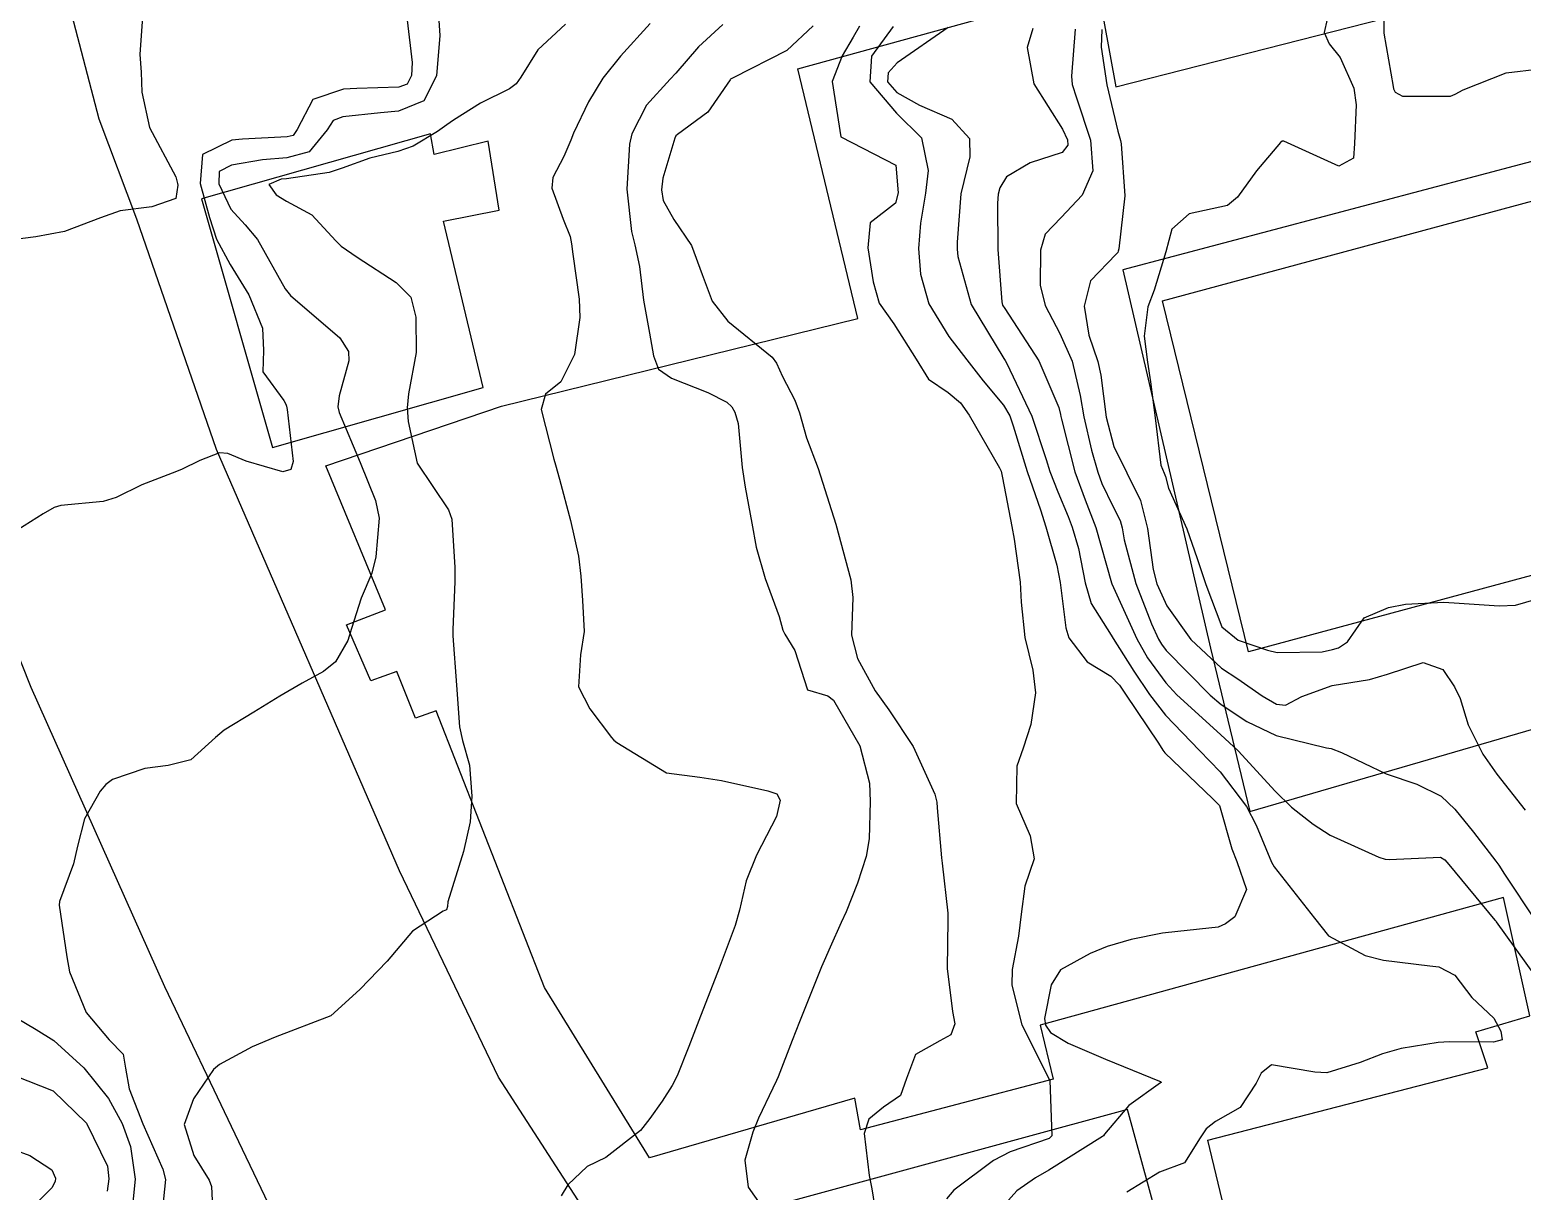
# Model space of a CAD drawing. Header units: metres. Extents: x 318500 to 325275, y 7408834 to 7428799.
# Drawn here: x 321990.5 to 322044.4, y 7422454.3 to 7422496.2 of the extents above; entities that cross this region are included whole.
import ezdxf

# ---------------------------------------------------------------- set-up
doc = ezdxf.new("R2010")
doc.units = ezdxf.units.M
doc.header["$MEASUREMENT"] = 0
for name, color, linetype in [('Area Verde e de Lazer', 93, 'Continuous'), ('Curvas de Nivel 1m', 11, 'Continuous'), ('Curvas de Nivel 5m', 15, 'Continuous'), ('Edificações', 30, 'Continuous'), ('Vias Primárias', 230, 'Continuous')]:
    doc.layers.add(name, color=color, linetype=linetype)

msp = doc.modelspace()

# ---------------------------------------------------------------- linework, layer by layer
at = {"layer": 'Area Verde e de Lazer'}
msp.add_lwpolyline([(322031.442, 7422486.437), (322061.946, 7422494.67), (322065.348, 7422482.064), (322034.544, 7422473.75)], close=True, dxfattribs=at)
at = {"layer": 'Curvas de Nivel 1m', "flags": 128}
for points, elevation in [([(321994.58, 7422496.699), (321994.492, 7422495.336), (321994.54, 7422494.7), (321994.563, 7422493.976), (321994.838, 7422492.695), (321995.793, 7422490.913), (321995.853, 7422490.679), (321995.858, 7422490.61), (321995.785, 7422490.133), (321994.923, 7422489.834), (321993.78, 7422489.682), (321993.066, 7422489.428), (321991.772, 7422488.936), (321990.731, 7422488.746), (321989.888, 7422488.638)], 766), ([(322005.295, 7422496.559), (322005.329, 7422496.022), (322005.212, 7422494.56), (322004.744, 7422493.659), (322003.831, 7422493.291), (322003.189, 7422493.227), (322001.827, 7422493.086), (322001.479, 7422492.952), (322001.254, 7422492.608), (322000.606, 7422491.82), (321999.805, 7422491.601), (321998.921, 7422491.526), (321997.8, 7422491.341), (321997.355, 7422491.106), (321997.339, 7422490.665), (321997.781, 7422489.75), (321998.298, 7422489.175), (321998.739, 7422488.645), (321999.744, 7422486.866), (321999.929, 7422486.627), (322001.717, 7422485.098), (322002.032, 7422484.597), (322002.039, 7422484.264), (322001.694, 7422483.005), (322001.644, 7422482.601), (322001.687, 7422482.401), (322002.444, 7422480.592), (322003.004, 7422479.222), (322003.139, 7422478.585), (322003.015, 7422477.187), (322002.869, 7422476.587), (322002.489, 7422475.694), (322002.134, 7422474.592), (322002.008, 7422474.159), (322001.562, 7422473.391), (322001.127, 7422473.036), (322000.348, 7422472.618), (321999.545, 7422472.149), (321998.609, 7422471.569), (321997.533, 7422470.916), (321997.226, 7422470.655), (321996.334, 7422469.851), (321995.514, 7422469.642), (321994.67, 7422469.535), (321993.506, 7422469.136), (321993.262, 7422468.954), (321993.058, 7422468.714), (321992.489, 7422467.716), (321992.24, 7422466.722), (321992.097, 7422466.091), (321991.587, 7422464.729), (321991.577, 7422464.6), (321991.85, 7422462.726), (321991.946, 7422462.191), (321992.544, 7422460.718), (321993.38, 7422459.73), (321993.884, 7422459.212), (321993.976, 7422458.701), (321994.101, 7422457.956), (321994.592, 7422456.691), (321995.316, 7422455.049), (321995.42, 7422454.678), (321995.298, 7422453.513)], 764), ([(322037.391, 7422496.613), (322037.283, 7422496.129), (322037.461, 7422495.721), (322037.861, 7422495.233), (322038.351, 7422494.115), (322038.436, 7422493.519), (322038.371, 7422492.114), (322038.335, 7422491.592), (322037.808, 7422491.302), (322035.952, 7422492.148), (322035.821, 7422492.207), (322035.765, 7422492.207), (322035.7, 7422492.152), (322034.836, 7422491.133), (322034.149, 7422490.175), (322033.787, 7422489.884), (322032.399, 7422489.579), (322031.778, 7422489.018), (322031.556, 7422488.203), (322031.138, 7422486.82), (322030.904, 7422486.213), (322030.781, 7422485.157), (322030.893, 7422484.212), (322031.004, 7422483.511), (322031.169, 7422482.208), (322031.375, 7422480.493), (322031.5, 7422480.202), (322031.541, 7422480.084), (322031.655, 7422479.663), (322032.315, 7422478.193), (322032.69, 7422477.123), (322033, 7422476.186), (322033.587, 7422474.654), (322034.174, 7422474.171), (322035.228, 7422473.806), (322035.576, 7422473.723), (322037.203, 7422473.753), (322037.577, 7422473.837), (322037.797, 7422473.899), (322038.117, 7422474.115), (322038.727, 7422474.975), (322039.599, 7422475.356), (322040.218, 7422475.473), (322041.602, 7422475.541), (322042.16, 7422475.503), (322043.601, 7422475.412), (322044.195, 7422475.44), (322045.607, 7422475.844)], 753), ([(322009.869, 7422496.434), (322008.868, 7422495.502), (322008.256, 7422494.516), (322008.087, 7422494.277), (322007.844, 7422494.092), (322006.796, 7422493.575), (322005.826, 7422492.958), (322005.586, 7422492.791), (322005.241, 7422492.559), (322004.365, 7422492.018), (322003.809, 7422491.825), (322002.804, 7422491.591), (322001.799, 7422491.231), (322001.334, 7422491.07), (321999.793, 7422490.847), (321999.598, 7422490.828), (321999.154, 7422490.64), (321999.413, 7422490.262), (321999.784, 7422490.038), (322000.702, 7422489.538), (322001.575, 7422488.603), (322001.767, 7422488.408), (322002.338, 7422488.017), (322003.748, 7422487.094), (322004.275, 7422486.572), (322004.459, 7422485.839), (322004.471, 7422484.569), (322004.194, 7422483.072), (322004.143, 7422482.573), (322004.182, 7422482.073), (322004.514, 7422480.567), (322005.635, 7422478.885), (322005.762, 7422478.548), (322005.866, 7422476.8), (322005.87, 7422476.546), (322005.865, 7422476.287), (322005.793, 7422474.547), (322005.802, 7422474.322), (322005.933, 7422472.544), (322006.034, 7422471.041), (322006.147, 7422470.541), (322006.403, 7422469.65), (322006.486, 7422468.535), (322006.422, 7422467.6), (322006.183, 7422466.539), (322005.617, 7422464.713), (322005.602, 7422464.548), (322005.567, 7422464.429), (322005.447, 7422464.378), (322004.337, 7422463.66), (322003.42, 7422462.57), (322002.44, 7422461.549), (322001.39, 7422460.6), (321999.382, 7422459.83), (321998.547, 7422459.47), (321997.372, 7422458.837), (321997.154, 7422458.653), (321996.422, 7422457.596), (321996.086, 7422456.669), (321996.442, 7422455.545), (321996.994, 7422454.655), (321997.082, 7422454.428), (321997.165, 7422452.652)], 763), ([(322012.93, 7422496.454), (322011.858, 7422495.273), (322011.215, 7422494.48), (322010.694, 7422493.631), (322010.16, 7422492.495), (322010.066, 7422492.246), (322009.807, 7422491.652), (322009.405, 7422490.895), (322009.37, 7422490.504), (322009.779, 7422489.384), (322010.031, 7422488.754), (322010.089, 7422488.495), (322010.136, 7422488.123), (322010.357, 7422486.491), (322010.39, 7422485.83), (322010.19, 7422484.493), (322009.7, 7422483.509), (322009.143, 7422483.058), (322008.989, 7422482.507), (322009.448, 7422480.717), (322009.509, 7422480.502), (322009.652, 7422479.995), (322010.053, 7422478.494), (322010.337, 7422477.209), (322010.417, 7422476.488), (322010.483, 7422475.601), (322010.541, 7422474.486), (322010.414, 7422473.64), (322010.338, 7422472.488), (322010.747, 7422471.687), (322011.532, 7422470.648), (322011.615, 7422470.553), (322011.719, 7422470.467), (322013.514, 7422469.371), (322014.719, 7422469.22), (322015.51, 7422469.099), (322017.173, 7422468.727), (322017.503, 7422468.614), (322017.623, 7422468.388), (322017.494, 7422467.8), (322016.766, 7422466.401), (322016.398, 7422465.474), (322016.154, 7422464.409), (322015.997, 7422463.856), (322015.456, 7422462.419), (322015.419, 7422462.319), (322014.688, 7422460.421), (322014.33, 7422459.481), (322013.9, 7422458.432), (322013.726, 7422458.073), (322013.356, 7422457.506), (322012.912, 7422456.881), (322012.572, 7422456.452), (322011.33, 7422455.48), (322010.655, 7422455.148), (322009.952, 7422454.484), (322009.711, 7422454.09)], 762), ([(322015.549, 7422496.423), (322014.677, 7422495.617), (322013.852, 7422494.66), (322013.647, 7422494.443), (322012.792, 7422493.499), (322012.264, 7422492.463), (322012.182, 7422492.097), (322012.085, 7422490.466), (322012.249, 7422488.937), (322012.372, 7422488.461), (322012.545, 7422487.671), (322012.691, 7422486.456), (322012.908, 7422485.266), (322013.046, 7422484.45), (322013.227, 7422483.969), (322013.702, 7422483.637), (322015.007, 7422483.116), (322015.694, 7422482.772), (322015.882, 7422482.607), (322015.982, 7422482.416), (322016.102, 7422481.995), (322016.257, 7422480.411), (322016.355, 7422479.704), (322016.603, 7422478.405), (322016.756, 7422477.537), (322017.084, 7422476.398), (322017.59, 7422475.032), (322017.724, 7422474.529), (322017.795, 7422474.387), (322018.159, 7422473.793), (322018.607, 7422472.374), (322019.342, 7422472.158), (322019.546, 7422472.008), (322020.502, 7422470.35), (322020.849, 7422469.007), (322020.88, 7422468.346), (322020.837, 7422466.996), (322020.728, 7422466.348), (322020.423, 7422465.393), (322020.006, 7422464.354), (322019.833, 7422463.967), (322019.431, 7422463.081), (322019.209, 7422462.577), (322019.121, 7422462.364), (322018.93, 7422461.882), (322018.326, 7422460.376), (322018.061, 7422459.709), (322017.55, 7422458.387), (322017.495, 7422458.261), (322017.364, 7422457.982), (322016.842, 7422456.901), (322016.635, 7422456.397), (322016.35, 7422455.38), (322016.464, 7422454.399), (322017.303, 7422453.224)], 761), ([(322020.487, 7422496.354), (322020.263, 7422495.959), (322019.859, 7422495.29), (322019.503, 7422494.365), (322019.82, 7422492.36), (322021.805, 7422491.341), (322021.889, 7422490.339), (322021.786, 7422489.967), (322020.873, 7422489.255), (322020.797, 7422488.35), (322020.98, 7422487.119), (322021.203, 7422486.345), (322021.729, 7422485.597), (322022.533, 7422484.328), (322022.982, 7422483.6), (322023.698, 7422483.116), (322024.134, 7422482.743), (322024.455, 7422482.299), (322025.548, 7422480.395), (322025.603, 7422480.281), (322025.656, 7422480.036), (322025.997, 7422478.276), (322026.076, 7422477.825), (322026.291, 7422476.273), (322026.33, 7422475.542), (322026.469, 7422474.271), (322026.749, 7422473.087), (322026.855, 7422472.267), (322026.685, 7422471.126), (322026.4, 7422470.271), (322026.173, 7422469.62), (322026.146, 7422468.274), (322026.657, 7422467.1), (322026.799, 7422466.267), (322026.459, 7422465.276), (322026.327, 7422464.271), (322026.231, 7422463.48), (322026.004, 7422462.274), (322025.99, 7422461.699), (322026.357, 7422460.27), (322027.37, 7422458.26), (322027.438, 7422456.259), (322027.339, 7422456.165), (322025.93, 7422455.678), (322025.331, 7422455.363), (322023.904, 7422454.301), (322023.633, 7422453.987)], 759), ([(322021.708, 7422496.342), (322020.929, 7422495.28), (322020.865, 7422494.35), (322021.833, 7422493.218), (322022.734, 7422492.326), (322022.977, 7422491.148), (322022.873, 7422490.324), (322022.697, 7422489.244), (322022.62, 7422488.327), (322022.69, 7422487.392), (322022.99, 7422486.321), (322023.723, 7422485.146), (322024.364, 7422484.3), (322024.958, 7422483.547), (322025.694, 7422482.668), (322025.919, 7422482.278), (322026.042, 7422481.92), (322026.548, 7422480.271), (322027.03, 7422478.882), (322027.227, 7422478.264), (322027.619, 7422476.884), (322027.737, 7422476.258), (322027.951, 7422474.62), (322028.058, 7422474.253), (322028.72, 7422473.391), (322029.566, 7422472.868), (322029.885, 7422472.546), (322030.102, 7422472.222), (322031.292, 7422470.445), (322031.446, 7422470.201), (322031.528, 7422470.095), (322033.254, 7422468.433), (322033.5, 7422468.191), (322033.947, 7422466.635), (322034.129, 7422466.17), (322034.469, 7422465.16), (322034.053, 7422464.171), (322033.709, 7422463.914), (322033.444, 7422463.797), (322031.991, 7422463.646), (322031.441, 7422463.586), (322030.3, 7422463.354), (322029.433, 7422463.101), (322028.826, 7422462.842), (322027.748, 7422462.255), (322027.415, 7422461.718), (322027.17, 7422460.495), (322027.21, 7422460.262), (322027.396, 7422459.996), (322028.031, 7422459.61), (322029.382, 7422459.033), (322031.332, 7422458.239), (322031.37, 7422458.224), (322031.389, 7422458.2), (322031.386, 7422458.184), (322031.37, 7422458.171), (322030.224, 7422457.35), (322029.341, 7422456.323), (322029.307, 7422456.264), (322029.274, 7422456.231), (322027.328, 7422455.012), (322026.844, 7422454.745), (322026.174, 7422454.271), (322025.77, 7422453.818)], 758), ([(322023.7, 7422496.313), (322021.857, 7422495.035), (322021.525, 7422494.672), (322021.501, 7422494.343), (322021.844, 7422493.957), (322022.657, 7422493.508), (322023.83, 7422493.004), (322024.467, 7422492.3), (322024.472, 7422491.638), (322024.152, 7422490.305), (322024.016, 7422488.55), (322024.02, 7422488.306), (322024.04, 7422488.032), (322024.525, 7422486.298), (322025.711, 7422484.354), (322025.755, 7422484.28), (322025.819, 7422484.169), (322026.721, 7422482.27), (322027.234, 7422480.697), (322027.364, 7422480.263), (322027.653, 7422479.533), (322028.033, 7422478.643), (322028.179, 7422478.252), (322028.399, 7422477.478), (322028.643, 7422476.245), (322028.859, 7422475.502), (322029.582, 7422474.346), (322029.657, 7422474.229), (322030.398, 7422473.047), (322030.965, 7422472.209), (322031.549, 7422471.464), (322032.775, 7422470.188), (322033.518, 7422469.413), (322034.472, 7422468.165), (322034.818, 7422467.485), (322035.376, 7422466.152), (322035.477, 7422465.983), (322036.931, 7422464.128), (322037.44, 7422463.486), (322038.766, 7422462.77), (322039.428, 7422462.611), (322041.098, 7422462.402), (322041.424, 7422462.361), (322042.005, 7422462.061), (322042.619, 7422461.259), (322043.405, 7422460.507), (322043.661, 7422460.037), (322043.709, 7422459.723), (322043.394, 7422459.649), (322041.804, 7422459.654), (322041.393, 7422459.627), (322040.062, 7422459.418), (322039.387, 7422459.222), (322038.581, 7422458.909), (322037.376, 7422458.537), (322036.942, 7422458.561), (322035.38, 7422458.82), (322035.004, 7422458.528), (322034.822, 7422458.158), (322034.243, 7422457.281), (322033.349, 7422456.781), (322033.018, 7422456.51), (322032.8, 7422456.185), (322032.238, 7422455.284), (322031.328, 7422454.951), (322030.154, 7422454.217)], 757), ([(322026.75, 7422496.271), (322026.553, 7422495.584), (322026.792, 7422494.271), (322027.826, 7422492.641), (322028.011, 7422492.257), (322028.02, 7422492.054), (322027.813, 7422491.798), (322026.653, 7422491.425), (322025.799, 7422490.91), (322025.56, 7422490.517), (322025.495, 7422490.284), (322025.471, 7422489.969), (322025.487, 7422488.284), (322025.628, 7422486.395), (322025.66, 7422486.281), (322025.738, 7422486.152), (322026.968, 7422484.267), (322027.693, 7422482.585), (322027.753, 7422482.321), (322027.766, 7422482.259), (322027.786, 7422482.162), (322028.275, 7422480.251), (322028.644, 7422479.239), (322029.025, 7422478.239), (322029.597, 7422476.243), (322029.61, 7422476.205), (322030.512, 7422474.216), (322030.9, 7422473.536), (322031.564, 7422472.631), (322031.952, 7422472.196), (322033.539, 7422470.758), (322034.176, 7422470.17), (322035.508, 7422468.715), (322036.103, 7422468.141), (322036.886, 7422467.521), (322037.49, 7422467.125), (322039.257, 7422466.328), (322039.482, 7422466.251), (322039.623, 7422466.24), (322041.483, 7422466.327), (322041.644, 7422466.23), (322041.779, 7422466.066), (322043.45, 7422464.056), (322043.464, 7422464.04), (322043.494, 7422463.994), (322044.904, 7422462.025)], 756), ([(322029.241, 7422496.239), (322029.223, 7422495.599), (322029.429, 7422494.236), (322029.825, 7422492.567), (322029.917, 7422492.229), (322029.943, 7422492.103), (322030.081, 7422490.226), (322029.856, 7422488.314), (322029.839, 7422488.229), (322029.82, 7422488.179), (322029.768, 7422488.125), (322028.836, 7422487.161), (322028.613, 7422486.247), (322028.775, 7422485.193), (322029.101, 7422484.239), (322029.214, 7422483.747), (322029.399, 7422482.234), (322029.674, 7422481.174), (322030.145, 7422480.223), (322030.648, 7422479.214), (322030.897, 7422478.211), (322031.099, 7422476.727), (322031.234, 7422476.206), (322031.598, 7422475.408), (322032.459, 7422474.191), (322033.57, 7422473.164), (322034.165, 7422472.77), (322035.04, 7422472.158), (322035.556, 7422471.858), (322035.88, 7422471.82), (322036.47, 7422472.136), (322037.564, 7422472.535), (322038.918, 7422472.755), (322039.568, 7422472.942), (322040.854, 7422473.362), (322041.57, 7422473.113), (322041.986, 7422472.486), (322042.196, 7422472.06), (322042.485, 7422471.117), (322043.016, 7422470.048), (322043.519, 7422469.332), (322044.536, 7422468.03)], 754), ([(322039.433, 7422496.548), (322039.44, 7422496.104), (322039.769, 7422494.182), (322039.79, 7422494.101), (322039.848, 7422493.975), (322040.112, 7422493.83), (322041.846, 7422493.825), (322042.018, 7422493.897), (322042.3, 7422494.063), (322043.856, 7422494.678), (322045.073, 7422494.813)], 752), ([(321989.523, 7422458.603), (321991.357, 7422457.883), (321992.562, 7422456.718), (321993.317, 7422455.168), (321993.371, 7422454.709), (321993.305, 7422454.255)], 766), ([(321989.328, 7422455.977), (321990.519, 7422455.545), (321991.315, 7422455.035), (321991.438, 7422454.729), (321991.429, 7422454.608), (321991.306, 7422454.377), (321989.668, 7422452.754)], 767)]:
    msp.add_lwpolyline(points, dxfattribs=dict(at, elevation=elevation))
at = {"layer": 'Curvas de Nivel 5m', "flags": 128}
for points, elevation in [([(322004.143, 7422496.576), (322004.329, 7422495.047), (322004.308, 7422494.573), (322004.153, 7422494.268), (322003.844, 7422494.155), (322002.328, 7422494.11), (322001.842, 7422494.089), (322000.738, 7422493.715), (322000.174, 7422492.625), (322000.029, 7422492.414), (321999.816, 7422492.355), (321998.193, 7422492.275), (321997.814, 7422492.237), (321996.754, 7422491.722), (321996.673, 7422490.671), (321997.004, 7422489.442), (321997.253, 7422488.665), (321997.756, 7422487.752), (321998.432, 7422486.65), (321998.917, 7422485.448), (321998.958, 7422484.641), (321998.932, 7422483.867), (321999.692, 7422482.831), (321999.764, 7422482.702), (321999.783, 7422482.629), (321999.808, 7422482.509), (322000.034, 7422480.624), (321999.944, 7422480.338), (321999.654, 7422480.25), (321998.333, 7422480.643), (321997.664, 7422480.913), (321997.373, 7422480.946), (321996.66, 7422480.665), (321995.989, 7422480.341), (321995.653, 7422480.21), (321994.556, 7422479.787), (321993.639, 7422479.331), (321993.165, 7422479.186), (321991.635, 7422479.039), (321991.397, 7422478.97), (321991.001, 7422478.739), (321989.621, 7422477.868)], 765), ([(322018.821, 7422496.376), (322017.861, 7422495.485), (322015.928, 7422494.496), (322015.85, 7422494.458), (322015.828, 7422494.442), (322015.814, 7422494.42), (322015.011, 7422493.249), (322013.914, 7422492.439), (322013.858, 7422492.401), (322013.818, 7422492.313), (322013.379, 7422490.863), (322013.331, 7422490.447), (322013.402, 7422490.061), (322013.779, 7422489.368), (322014.416, 7422488.434), (322014.8, 7422487.384), (322015.172, 7422486.426), (322015.729, 7422485.695), (322017.33, 7422484.396), (322017.492, 7422484.177), (322017.703, 7422483.695), (322018.159, 7422482.848), (322018.322, 7422482.381), (322018.57, 7422481.483), (322018.999, 7422480.37), (322019.63, 7422478.36), (322020.182, 7422476.354), (322020.246, 7422475.708), (322020.201, 7422474.354), (322020.414, 7422473.509), (322021.06, 7422472.345), (322021.55, 7422471.653), (322022.43, 7422470.326), (322023.213, 7422468.605), (322023.284, 7422468.313), (322023.3, 7422468.115), (322023.456, 7422466.31), (322023.477, 7422466.118), (322023.685, 7422464.306), (322023.686, 7422464.067), (322023.653, 7422462.307), (322023.848, 7422460.747), (322023.938, 7422460.302), (322023.794, 7422459.904), (322023.391, 7422459.695), (322022.513, 7422459.194), (322022.193, 7422458.328), (322021.972, 7422457.719), (322021.354, 7422457.289), (322020.832, 7422456.861), (322020.661, 7422456.347), (322020.844, 7422454.826), (322020.932, 7422454.344), (322021.247, 7422452.375)], 760), ([(322028.282, 7422496.254), (322028.149, 7422494.552), (322028.175, 7422494.255), (322028.327, 7422493.768), (322028.834, 7422492.245), (322028.919, 7422491.127), (322028.54, 7422490.249), (322027.782, 7422489.447), (322027.195, 7422488.846), (322027.025, 7422488.267), (322027.013, 7422487.005), (322027.194, 7422486.265), (322027.725, 7422485.258), (322028.174, 7422484.253), (322028.466, 7422483.017), (322028.598, 7422482.246), (322028.878, 7422481.035), (322029.1, 7422480.238), (322029.25, 7422479.83), (322029.648, 7422479.018), (322029.912, 7422478.496), (322029.986, 7422478.225), (322030.058, 7422477.8), (322030.478, 7422476.217), (322031.04, 7422474.757), (322031.29, 7422474.204), (322031.396, 7422474.021), (322031.576, 7422473.794), (322033.157, 7422472.184), (322033.555, 7422471.842), (322034.483, 7422471.229), (322035.539, 7422470.727), (322037.369, 7422470.286), (322037.532, 7422470.259), (322037.9, 7422470.116), (322039.519, 7422469.344), (322040.627, 7422468.969), (322041.507, 7422468.529), (322041.999, 7422468.063), (322042.671, 7422467.232), (322043.481, 7422466.188), (322043.584, 7422466.039), (322043.792, 7422465.72), (322044.915, 7422464.025)], 755), ([(321989.645, 7422460.756), (321990.741, 7422460.097), (321991.38, 7422459.702), (321992.465, 7422458.719), (321993.353, 7422457.603), (321993.848, 7422456.702), (321994.154, 7422455.871), (321994.326, 7422454.695), (321994.217, 7422453.615)], 765)]:
    msp.add_lwpolyline(points, dxfattribs=dict(at, elevation=elevation))
at = {"layer": 'Edificações'}
for points in [[(322035.248, 7422447.079), (322033.073, 7422456.102), (322043.188, 7422458.711), (322042.753, 7422460.016), (322044.712, 7422460.595), (322043.763, 7422464.867), (322027.02, 7422460.259), (322027.492, 7422458.301), (322020.528, 7422456.476), (322020.326, 7422457.624), (322012.898, 7422455.464), (322009.112, 7422461.619), (322005.194, 7422471.618), (322004.451, 7422471.348), (322003.776, 7422473.035), (322002.83, 7422472.698), (322001.952, 7422474.722), (322003.37, 7422475.262), (322001.209, 7422480.468), (322007.556, 7422482.628), (322020.427, 7422485.798), (322018.262, 7422494.82), (322029.085, 7422497.807), (322029.747, 7422494.17), (322050.918, 7422499.57)], [(322060.922, 7422495.744), (322029.999, 7422487.553), (322033.173, 7422473.878), (322034.593, 7422467.981), (322048.455, 7422472.012)]]:
    msp.add_lwpolyline(points, dxfattribs=at)
for points in [[(322004.99, 7422492.469), (321996.722, 7422490.118), (321999.277, 7422481.132), (322006.897, 7422483.3), (322005.46, 7422489.309), (322007.477, 7422489.713), (322007.073, 7422492.198), (322005.124, 7422491.728)], [(322014.218, 7422452.861), (322019.769, 7422444.205), (322032.758, 7422447.756), (322030.174, 7422457.21)]]:
    msp.add_lwpolyline(points, close=True, dxfattribs=at)
at = {"layer": 'Vias Primárias'}
for points in [[(323715.644, 7420145.548, 0), (323709.04, 7420132.939)], [(323831.088, 7420001.787, 0), (323833.844, 7420008.443, 0.220888)], [(322057.165, 7422379.206), (322035.763, 7422413.387), (322015.366, 7422446.138), (322007.452, 7422458.378), (322003.865, 7422465.837), (321997.254, 7422481.065), (321994.384, 7422489.384), (321993.016, 7422493.004), (321992.027, 7422496.778), (321991.397, 7422500), (321991.565, 7422502.438), (321992.263, 7422508.437), (321994.414, 7422521.527), (321998.507, 7422540.035), (322001.431, 7422552.894), (322005.136, 7422566.383), (322009.814, 7422584.502), (322010.987, 7422593.105, 0.166075), (322009.038, 7422605.964, 0.027166), (322005.911, 7422611.253), (322002.013, 7422617.098)]]:
    msp.add_lwpolyline(points, format="xyb", dxfattribs=at)
msp.add_lwpolyline([(321999.816, 7422452.394), (321997.932, 7422456.323), (321995.394, 7422461.644), (321990.56, 7422472.461), (321989.083, 7422476.155), (321985.806, 7422484.185), (321984.577, 7422487.623), (321983.266, 7422491.478), (321982.611, 7422494.343), (321981.964, 7422499.342), (321981.964, 7422500), (321982.419, 7422505.931), (321983.263, 7422512.008), (321984.783, 7422520.447), (321987.485, 7422534.312), (321993.352, 7422559.472), (321998.606, 7422578.326)], dxfattribs=at)

doc.saveas('drawing.dxf')
